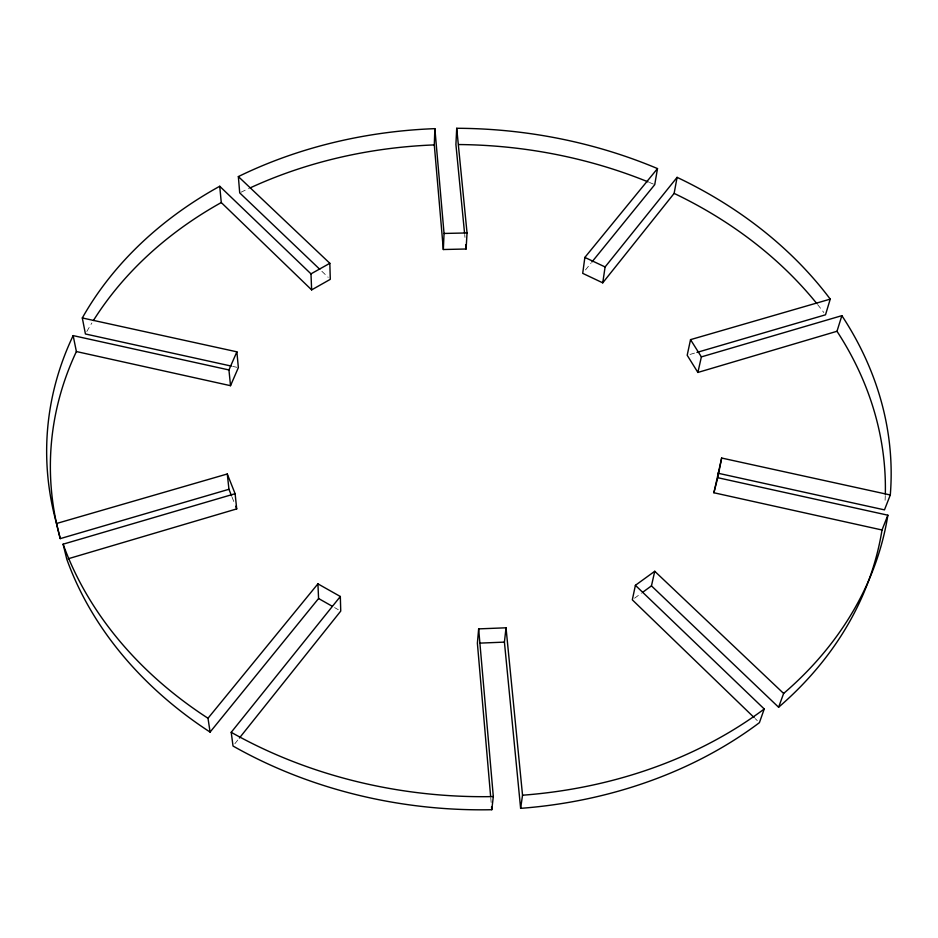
<?xml version="1.0" encoding="UTF-8"?>
<svg xmlns="http://www.w3.org/2000/svg" width="938" height="938" viewBox="0 0 938 938"><rect width="100%" height="100%" fill="white"/><g stroke="black" fill="none" stroke-linecap="round" stroke-linejoin="round"><path stroke-width="0.7" stroke-dasharray="4.69 3.52" d="M234.852 743.74L238.498 739.167M585.476 269.933L591.01 263.109M634.569 598.198L641.322 593.273M689.981 354.447L696.969 352.407M232.647 366.383L236.939 367.321M334.585 607.59L338.278 609.688M321.863 271.293L328.183 277.32M755.207 718.614L757.306 720.642M232.061 497.14L234.641 503.671M464.685 234.488L464.967 237.396M490.785 798.132L491.16 802.482M86.824 331.501A417.891 332.181 4 0 1 91.901 322.942M240.972 192.255A417.891 332.181 4 0 1 248.629 188.597M649.413 182.441A417.891 332.181 4 0 1 653.411 184.094M817.619 304.58A417.891 332.181 4 0 1 823.799 312.518M885.273 495.569A417.891 332.181 4 0 1 884.968 502.721"/><path stroke-width="1.41" d="M591.937 261.972L654.736 184.657L657.503 168.582A422.651 333.717 4 0 0 456.712 128.283L467.042 232.952L466.104 249.004L443.334 249.52L434.294 144.909L434.869 128.647A422.651 333.717 4 0 0 238.358 176.579L239.706 192.876L319.752 269.276M443.334 249.52L444.049 233.456L434.869 128.647M456.712 128.283L455.915 144.522L464.545 233.034M654.747 571.277L651.453 585.875L778.599 707.24L783.629 693.452L654.747 571.277L635.401 585.312L764.236 708.987L759.405 722.67A417.891 332.181 4 0 1 520.625 808.345L522.536 795.213L506.016 627.803L478.65 628.882L477.383 643.21L490.656 796.69M520.625 808.345L504.421 642.12L506.016 627.803M317.912 583.846L318.58 598.514L210.089 732.086L208.002 718.25L317.912 583.846L340.33 596.498L231.217 732.308L233.023 746.027A417.891 332.181 4 0 0 491.782 809.717L493.318 796.585L478.65 628.882M657.503 168.582L584.855 257.422L582.709 273.345L602.735 282.842L674.129 193.392L677.095 177.352A422.651 333.717 4 0 1 830.236 299.128L825.51 314.805L696.969 352.407M602.735 282.842L605.104 266.955L677.095 177.352M713.888 492.755L717.758 477.7L887.864 515.197L882.013 529.993L713.888 492.755L721.662 458.037L890.291 494.983L884.475 509.873L717.781 473.174M717.758 477.7L721.662 458.037M635.401 585.312L632.318 599.839L754.152 717.593M830.236 299.128L690.532 339.638L687.191 355.268L697.884 372.445L836.989 331.278L841.867 315.66L701.378 356.886L697.884 372.445M230.525 385.694L228.942 369.947L73.152 335.605L76.388 351.551L230.525 385.694L238.358 367.637L236.88 351.82L82.31 317.959L85.428 333.975L231.217 366.066M228.942 369.947L236.88 351.82M239.413 738.018L340.74 611.084L340.33 596.498M642.448 592.453L651.453 585.875M82.31 317.959A422.651 333.717 4 0 1 219.727 186.263L221.274 202.549L311.639 289.889L330.293 279.336L329.836 263.297L238.358 176.579M311.639 289.889L310.982 273.861L329.836 263.297M68.193 558.767L236.704 508.912L235.11 493.705L227.277 473.983L56.538 523.498L60.255 538.623L228.954 489.284L227.277 473.983M210.089 732.086A417.891 332.181 4 0 1 66.786 559.189L63.116 544.181L235.11 493.705M480.233 643.105L504.421 642.12M444.049 233.456L467.042 232.952M584.855 257.422L605.104 266.955M318.58 598.514L332.122 606.194M219.727 186.263L310.982 273.861M690.532 339.638L701.378 356.886M228.954 489.284L231.534 495.827M235.673 506.286L236.704 508.912M465.67 244.654L466.104 249.004M491.535 806.821L491.782 809.717M882.013 529.993A417.891 332.181 4 0 1 778.599 707.24M60.255 538.623A417.891 332.181 4 0 1 76.388 351.551M93.401 320.526A417.891 332.181 4 0 1 221.274 202.549M249.918 187.999A417.891 332.181 4 0 1 434.294 144.909M458.834 144.546A417.891 332.181 4 0 1 648.088 181.89M674.129 193.392A417.891 332.181 4 0 1 816.717 303.455M836.989 331.278A417.891 332.181 4 0 1 885.32 494.138M887.864 515.197A422.651 333.717 4 0 1 783.629 693.452M764.236 708.987A422.651 333.717 4 0 1 522.536 795.213M493.318 796.585A422.651 333.717 4 0 1 231.217 732.308M208.002 718.25A422.651 333.717 4 0 1 63.116 544.181M56.538 523.498A422.651 333.717 4 0 1 73.152 335.605M841.867 315.66A422.651 333.717 4 0 1 890.291 494.983"/></g></svg>
